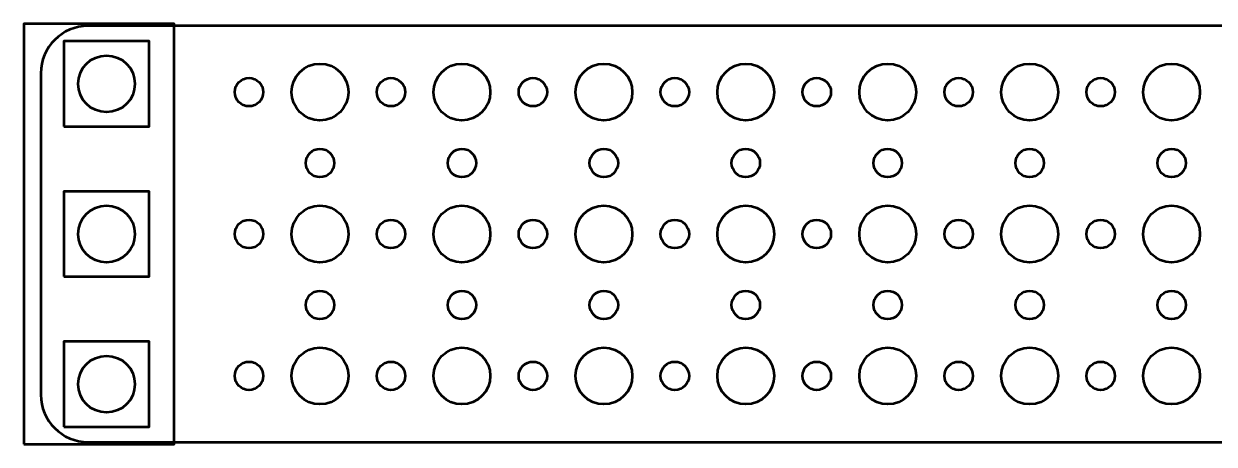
# Model space of a CAD drawing. Header units: centimetres. Extents: x -24.1 to 24.1, y -2.2 to 2.2.
# Drawn here: x -24.13 to -11.55, y -2.22 to 2.22 of the extents above; entities that cross this region are included whole.
import ezdxf

# ---------------------------------------------------------------- set-up
doc = ezdxf.new("R2010")
doc.units = ezdxf.units.CM
doc.header["$MEASUREMENT"] = 0
doc.layers.add('Layer 1', color=7, linetype='Continuous')

msp = doc.modelspace()

# ---------------------------------------------------------------- linework, layer by layer
at = {"layer": 'Layer 1', "color": 4, "lineweight": 53}
for points in [[(-24.12999, -2.2225), (-22.54249, -2.2225), (-22.54249, 2.2225), (-24.12999, 2.2225), (-24.12999, -2.2225)], [(-23.70598, 1.1375), (-22.80598, 1.1375), (-22.80598, 2.0375), (-23.70598, 2.0375), (-23.70598, 1.1375)], [(-23.70598, -0.45), (-22.80598, -0.45), (-22.80598, 0.45), (-23.70598, 0.45), (-23.70598, -0.45)], [(-23.70598, -2.0375), (-22.80598, -2.0375), (-22.80598, -1.1375), (-23.70598, -1.1375), (-23.70598, -2.0375)]]:
    msp.add_lwpolyline(points, close=True, dxfattribs=at)
for centre in [(-23.25598, 1.5875), (-23.25598, 0), (-23.25598, -1.5875)]:
    msp.add_ellipse(centre, major_axis=(0, 0.3), ratio=1, dxfattribs=at)
at = {"layer": 'Layer 1', "lineweight": 53}
for centre, major_axis in [((-23.25598, 1.5875), (0, 0.3)), ((-20.99999, 1.49999), (0, 0.30001)), ((-19.49999, 1.49999), (0, 0.30001)), ((-17.99999, 1.49999), (0, 0.30001)), ((-16.49999, 1.49999), (0, 0.30001)), ((-14.99999, 1.49999), (0, 0.30001)), ((-13.49999, 1.49999), (0, 0.30001)), ((-11.99999, 1.49999), (0, 0.30001)), ((-21.75, 1.5), (0, 0.15)), ((-20.25, 1.5), (0, 0.15)), ((-18.75, 1.5), (0, 0.15)), ((-17.25, 1.5), (0, 0.15)), ((-15.75, 1.5), (0, 0.15)), ((-14.25, 1.5), (0, 0.15)), ((-12.75, 1.5), (0, 0.15)), ((-21, 0.75), (0, 0.15)), ((-19.5, 0.75), (0, 0.15)), ((-18, 0.75), (0, 0.15)), ((-16.5, 0.75), (0, 0.15)), ((-15, 0.75), (0, 0.15)), ((-13.5, 0.75), (0, 0.15)), ((-12, 0.75), (0, 0.15)), ((-23.25598, 0), (0, 0.3)), ((-20.99999, -0.00001), (0, 0.30001)), ((-19.49999, -0.00001), (0, 0.30001)), ((-17.99999, -0.00001), (0, 0.30001)), ((-16.49999, -0.00001), (0, 0.30001)), ((-14.99999, -0.00001), (0, 0.30001)), ((-13.49999, -0.00001), (0, 0.30001)), ((-11.99999, -0.00001), (0, 0.30001)), ((-21.75, 0), (0, 0.15)), ((-20.25, 0), (0, 0.15)), ((-18.75, 0), (0, 0.15)), ((-17.25, 0), (0, 0.15)), ((-15.75, 0), (0, 0.15)), ((-14.25, 0), (0, 0.15)), ((-12.75, 0), (0, 0.15)), ((-21, -0.75), (0, 0.15)), ((-19.5, -0.75), (0, 0.15)), ((-18, -0.75), (0, 0.15)), ((-16.5, -0.75), (0, 0.15)), ((-15, -0.75), (0, 0.15)), ((-13.5, -0.75), (0, 0.15)), ((-12, -0.75), (0, 0.15)), ((-20.99999, -1.50001), (0, 0.30001)), ((-19.49999, -1.50001), (0, 0.30001)), ((-17.99999, -1.50001), (0, 0.30001)), ((-16.49999, -1.50001), (0, 0.30001)), ((-14.99999, -1.50001), (0, 0.30001)), ((-13.49999, -1.50001), (0, 0.30001)), ((-11.99999, -1.50001), (0, 0.30001)), ((-23.25598, -1.5875), (0, 0.3)), ((-21.75, -1.5), (0, 0.15)), ((-20.25, -1.5), (0, 0.15)), ((-18.75, -1.5), (0, 0.15)), ((-17.25, -1.5), (0, 0.15)), ((-15.75, -1.5), (0, 0.15)), ((-14.25, -1.5), (0, 0.15)), ((-12.75, -1.5), (0, 0.15))]:
    msp.add_ellipse(centre, major_axis=major_axis, ratio=1, dxfattribs=at)
msp.add_open_spline([(-23.95, -1.7), (-23.95, -1.7), (-23.95, 1.7), (-23.95, 1.7), (-23.95, 1.7), (-23.95, 1.97614), (-23.72614, 2.2), (-23.45, 2.2), (-23.45, 2.2), (-23.45, 2.2), (23.45, 2.2), (23.45, 2.2), (23.45, 2.2), (23.72614, 2.2), (23.95, 1.97614), (23.95, 1.7), (23.95, 1.7), (23.95, 1.7), (23.95, -1.7), (23.95, -1.7), (23.95, -1.7), (23.95, -1.97614), (23.72614, -2.2), (23.45, -2.2), (23.45, -2.2), (23.45, -2.2), (-23.45, -2.2), (-23.45, -2.2), (-23.45, -2.2), (-23.72614, -2.2), (-23.95, -1.97614), (-23.95, -1.7)], degree=3, knots=[0, 0, 0, 0, 0.11111111, 0.11111111, 0.11111111, 0.11111111, 0.22222222, 0.22222222, 0.22222222, 0.22222222, 0.33333333, 0.33333333, 0.33333333, 0.33333333, 0.44444444, 0.44444444, 0.44444444, 0.44444444, 0.55555556, 0.55555556, 0.55555556, 0.55555556, 0.66666667, 0.66666667, 0.66666667, 0.66666667, 0.77777778, 0.77777778, 0.77777778, 0.77777778, 1, 1, 1, 1], dxfattribs=at)

doc.saveas('drawing.dxf')
